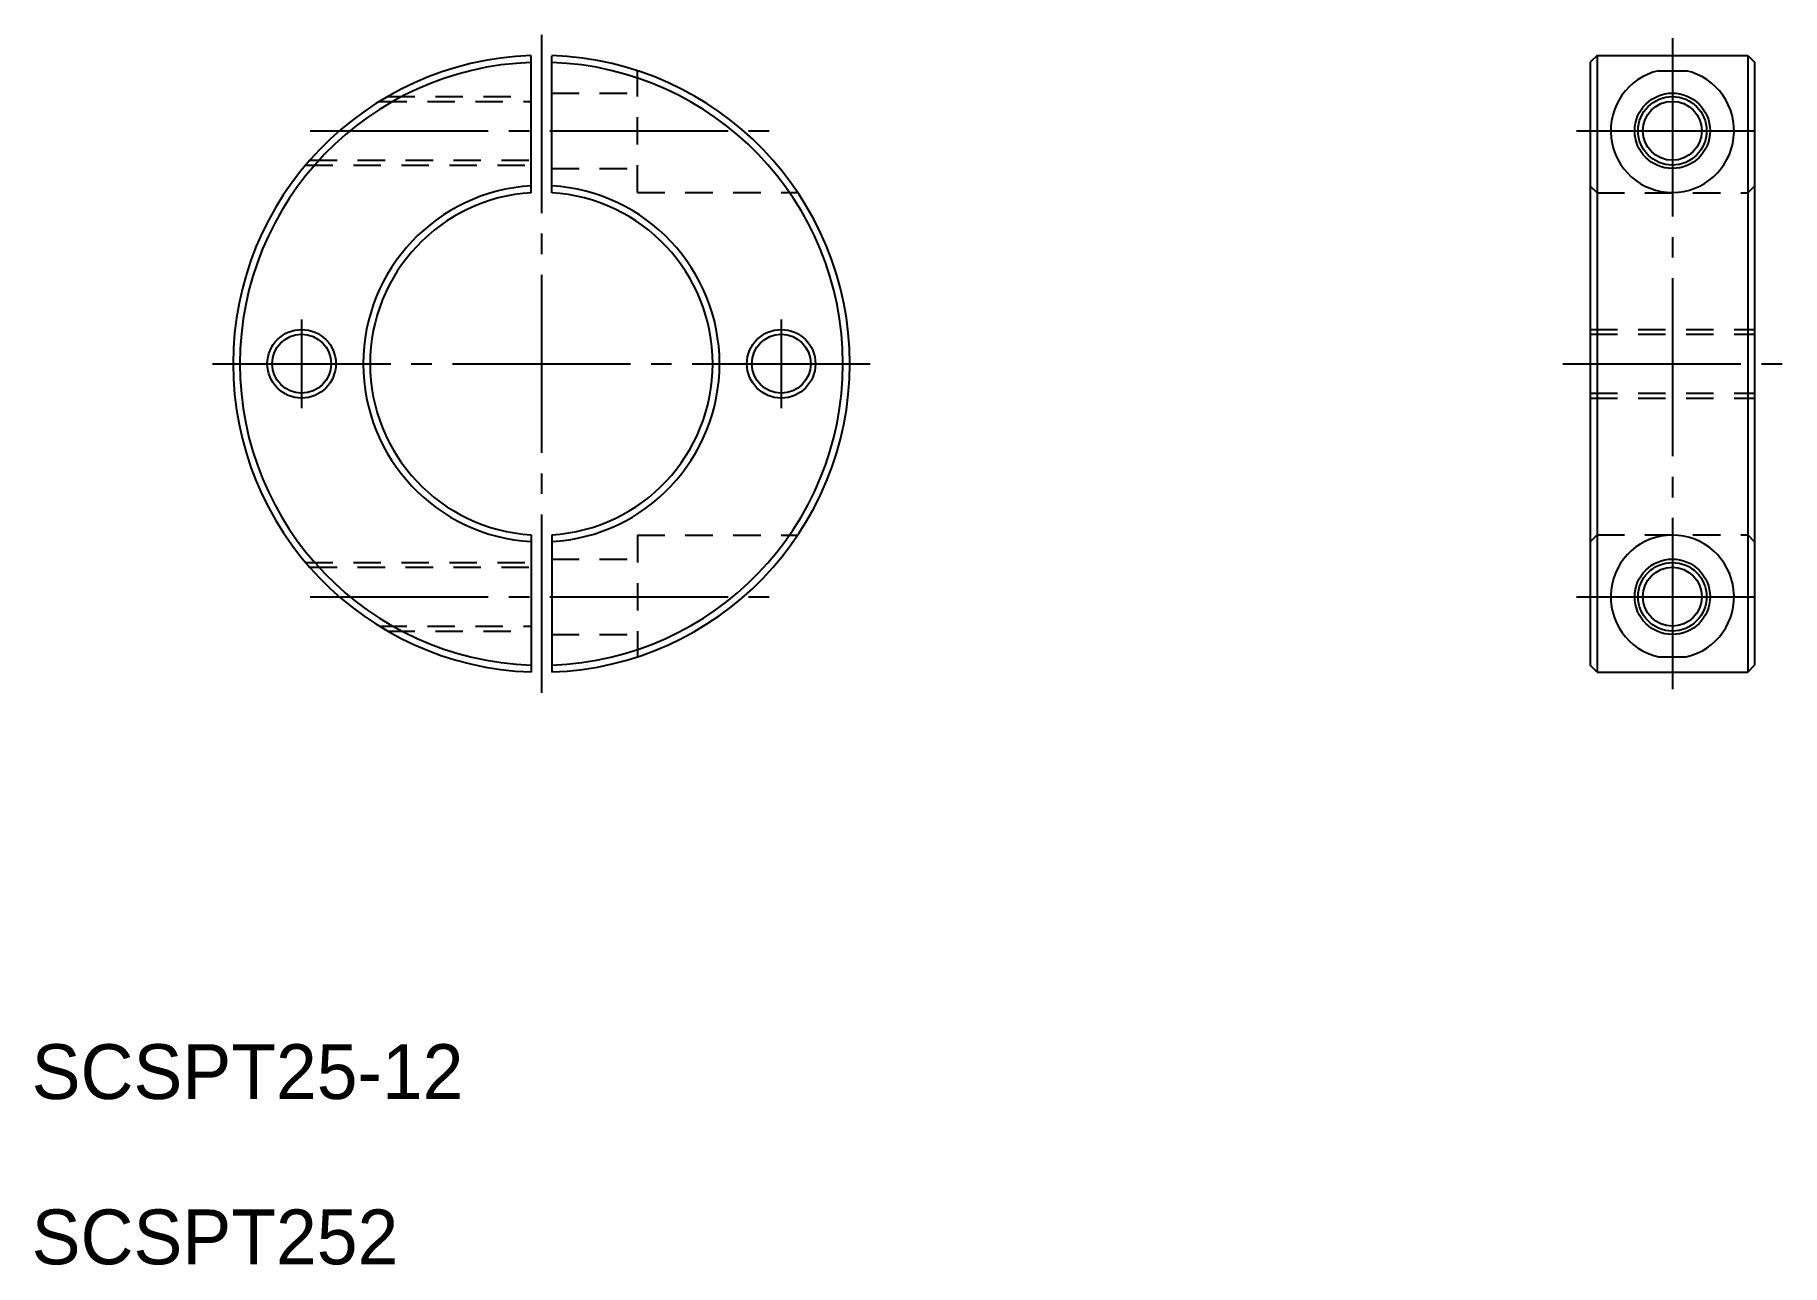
# Model space of a CAD drawing. Extents: x 79 to 207, y 149 to 239.
import ezdxf

# ---------------------------------------------------------------- set-up
doc = ezdxf.new("R2010")
doc.units = 0
doc.linetypes.add('CENTER', pattern=[17.5, 13, -1.5, 1.5, -1.5])
doc.linetypes.add('DASHED', pattern=[3.5, 2, -1.5])
doc.layers.get('0').update_dxf_attribs({"linetype": 'CONTINUOUS'})
doc.layers.add('CENTER', color=1, linetype='CENTER')

msp = doc.modelspace()

# ---------------------------------------------------------------- linework, layer by layer
at = {"color": 7, "linetype": 'CONTINUOUS'}
for p, q in [((115.57, 227.54), (115.57, 237.55)), ((117.07, 227.54), (117.07, 237.55)), ((193.35, 237.57), (192.85, 237.07)), ((193.35, 237.57), (193.35, 192.57)), ((193.35, 237.57), (204.35, 237.57)), ((204.35, 237.57), (204.35, 192.57)), ((204.35, 237.57), (204.85, 237.07)), ((192.85, 237.07), (192.85, 193.07)), ((204.85, 237.07), (204.85, 193.07)), ((115.57, 202.59), (115.57, 192.58)), ((117.07, 202.59), (117.07, 192.58)), ((193.35, 192.57), (192.85, 193.07)), ((193.35, 192.57), (204.35, 192.57)), ((204.35, 192.57), (204.85, 193.07))]:
    msp.add_line(p, q, dxfattribs=at)
at = {"color": 3, "linetype": 'DASHED'}
for p, q in [((123.32, 227.57), (123.32, 236.45)), ((117.07, 234.82), (123.32, 234.82)), ((104.51, 234.22), (115.57, 234.22)), ((105.09, 234.57), (115.57, 234.57)), ((99.11, 229.57), (115.57, 229.57)), ((99.41, 229.92), (115.57, 229.92)), ((117.07, 229.32), (123.32, 229.32)), ((123.32, 227.57), (135.03, 227.57)), ((192.85, 228.04), (193.35, 227.54)), ((193.35, 227.54), (204.35, 227.54)), ((204.35, 227.54), (204.85, 228.04)), ((192.85, 217.57), (204.85, 217.57)), ((192.85, 217.22), (204.85, 217.22)), ((192.85, 212.92), (204.85, 212.92)), ((192.85, 212.57), (204.85, 212.57)), ((123.32, 202.57), (123.32, 193.68)), ((123.32, 202.57), (135.03, 202.57)), ((192.85, 202.09), (193.35, 202.59)), ((193.35, 202.59), (204.35, 202.59)), ((204.35, 202.59), (204.85, 202.09)), ((99.11, 200.57), (115.57, 200.57)), ((99.41, 200.22), (115.57, 200.22)), ((117.07, 200.82), (123.32, 200.82)), ((104.51, 195.92), (115.57, 195.92)), ((105.09, 195.57), (115.57, 195.57)), ((117.07, 195.32), (123.32, 195.32))]:
    msp.add_line(p, q, dxfattribs=at)
at = {"color": 7}
for p, q in [((197.84, 236.45), (199.87, 236.45)), ((197.84, 193.68), (199.87, 193.68))]:
    msp.add_line(p, q, dxfattribs=at)
for p, q in [((192.85, 226.07), (192.85, 226.07)), ((192.85, 215.07), (192.85, 215.07))]:
    msp.add_line(p, q)
at = {"color": 7, "linetype": 'CONTINUOUS'}
for centre in [(198.85, 232.07), (198.85, 198.07)]:
    msp.add_circle(centre, 2.75, dxfattribs=at)
at = {"color": 3, "linetype": 'CONTINUOUS'}
for centre in [(198.85, 232.07), (198.85, 198.07)]:
    msp.add_circle(centre, 2.5, dxfattribs=at)
for centre, radius in [((198.85, 232.07), 2.15), ((98.82, 215.07), 2.5), ((98.82, 215.07), 2.15), ((133.82, 215.07), 2.5), ((133.82, 215.07), 2.15), ((198.85, 198.07), 2.15)]:
    msp.add_circle(centre, radius)
at = {"color": 7, "linetype": 'CONTINUOUS'}
for centre, radius, start, end in [((116.32, 215.07), 22.5, 91.9102, 268.0898), ((116.32, 215.07), 22.5, 271.9102, 88.0898), ((116.32, 215.07), 22, 91.9536, 268.0463), ((116.32, 215.07), 22, 271.9536, 88.0464), ((198.85, 232.07), 4.5, 103.0712, 76.9288), ((116.32, 215.07), 13, 93.3074, 266.6926), ((116.32, 215.07), 12.5, 93.4398, 266.5602), ((116.32, 215.07), 13, 273.3074, 86.6926), ((116.32, 215.07), 12.5, 273.4398, 86.5602), ((198.85, 198.07), 4.5, 283.0712, 256.9288)]:
    msp.add_arc(centre, radius, start, end, dxfattribs=at)
at = {"layer": 'CENTER', "color": 1, "linetype": 'CENTER'}
for p, q in [((116.32, 239.07), (116.32, 191.07)), ((198.85, 238.82), (198.85, 191.32)), ((99.44, 232.07), (133.19, 232.07)), ((191.85, 232.07), (205.85, 232.07)), ((98.82, 218.31), (98.82, 211.82)), ((133.82, 218.31), (133.82, 211.82)), ((92.32, 215.07), (140.32, 215.07)), ((190.85, 215.07), (206.85, 215.07)), ((99.44, 198.07), (133.19, 198.07)), ((191.85, 198.07), (205.85, 198.07))]:
    msp.add_line(p, q, dxfattribs=at)

# ---------------------------------------------------------------- texts
for s, p in [('SCSPT25-12', (79.12, 161.42)), ('SCSPT252', (79.12, 149.36))]:
    msp.add_text(s, height=4).set_placement(p)

doc.saveas('drawing.dxf')
